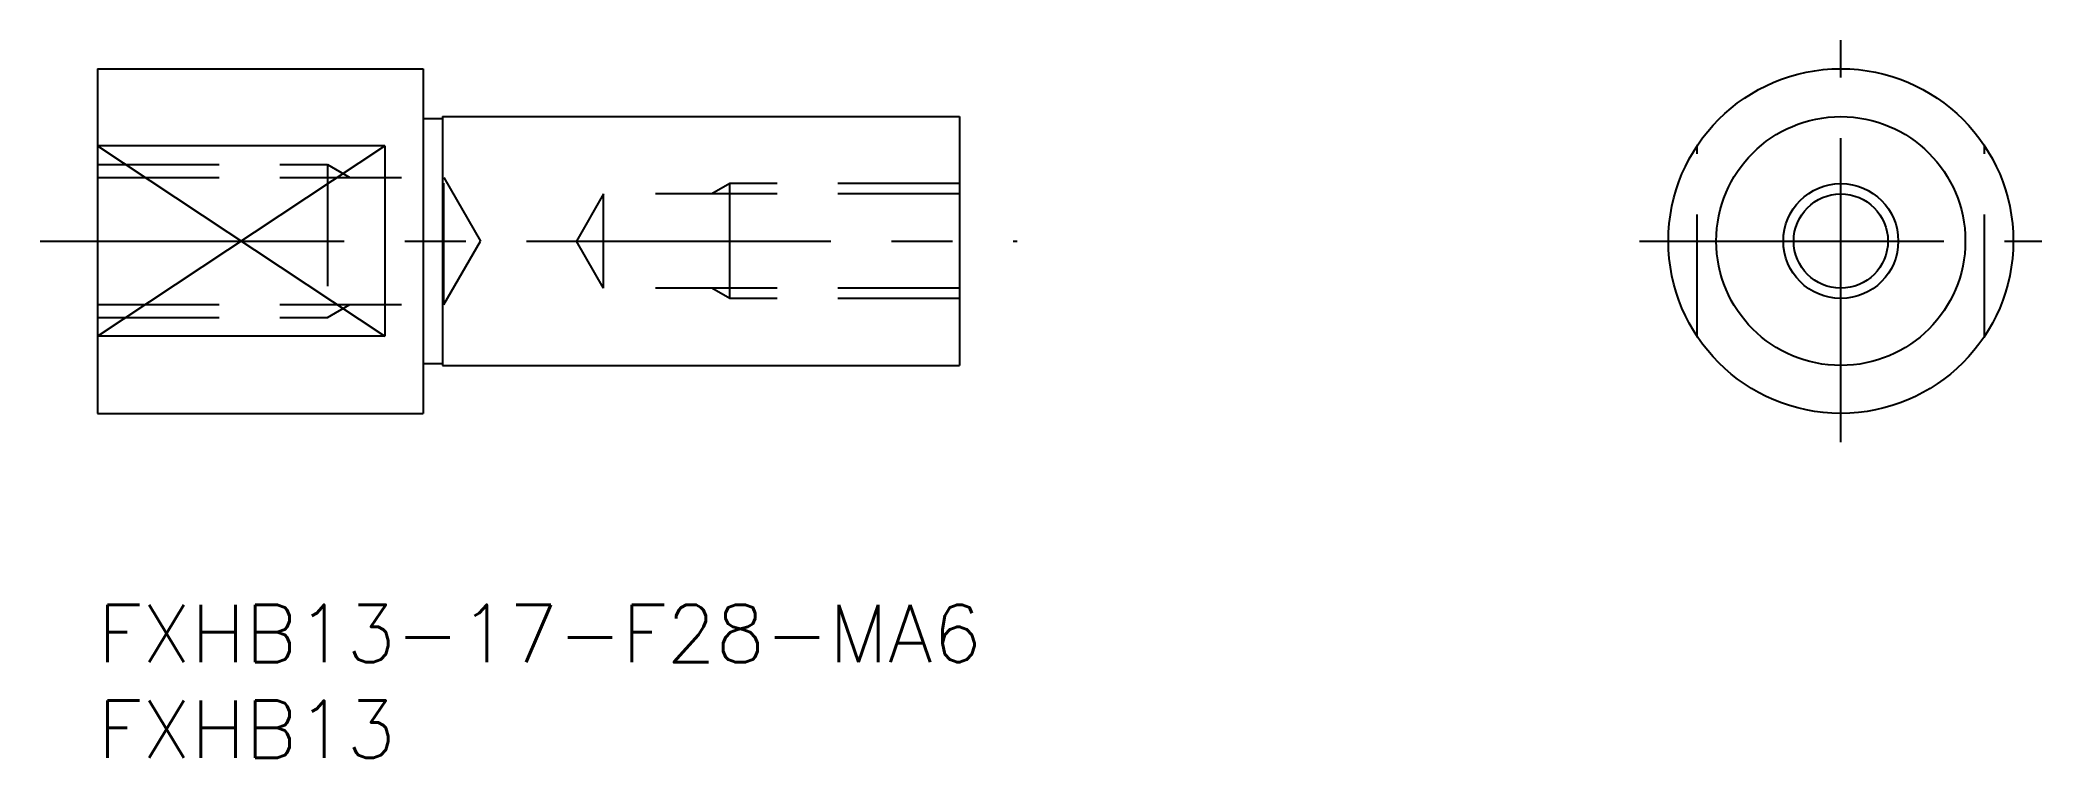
# Model space of a CAD drawing. Extents: x -3 to 101, y -8 to 30.
import ezdxf

# ---------------------------------------------------------------- set-up
doc = ezdxf.new("R2010")
doc.units = 0
doc.header["$LTSCALE"] = 0.5
doc.linetypes.add('CENTER', pattern=[50.8, 31.75, -6.35, 6.35, -6.35])
doc.linetypes.add('DASHED', pattern=[19.05, 12.7, -6.35])
for name, color, linetype in [('MSM_CENTER', 1, 'CENTER'), ('MSM_CONTINUOUS', 7, 'CONTINUOUS'), ('MSM_DASHED', 4, 'DASHED'), ('MSM_NARROW', 5, 'CONTINUOUS'), ('MSM_PART_NUMBER', 7, 'CONTINUOUS')]:
    doc.layers.add(name, color=color, linetype=linetype)
doc.styles.get("Standard").update_dxf_attribs({"font": 'txt.shx', "height": 3, "bigfont": 'bigfont.shx'})

msp = doc.modelspace()

# ---------------------------------------------------------------- linework, layer by layer
at = {"layer": 'MSM_CENTER'}
for p, q in [((91, 8.5), (91, 29.5)), ((-3, 19), (48, 19)), ((80.5, 19), (101.5, 19))]:
    msp.add_line(p, q, dxfattribs=at)
at = {"layer": 'MSM_CONTINUOUS'}
for p, q in [((0, 28), (0, 10)), ((0, 28), (17, 28)), ((17, 28), (17, 10)), ((17, 25.4), (18, 25.4)), ((18, 25.5), (45, 25.5)), ((18, 25.5), (18, 12.5)), ((45, 25.5), (45, 12.5)), ((15, 23.97), (0, 23.97)), ((15, 23.97), (15, 14.03)), ((15, 14.03), (0, 14.03)), ((17, 12.6), (18, 12.6)), ((18, 12.5), (45, 12.5)), ((0, 10), (17, 10))]:
    msp.add_line(p, q, dxfattribs=at)
for radius in [9, 6.5, 2.46]:
    msp.add_circle((91, 19), radius, dxfattribs=at)
at = {"layer": 'MSM_DASHED'}
for p, q in [((0, 23), (12, 23)), ((12, 23), (12, 15)), ((12, 23), (13.17, 22.32)), ((83.5, 14.03), (83.5, 23.97)), ((98.5, 14.03), (98.5, 23.97)), ((0, 22.32), (18.08, 22.32)), ((18.08, 22.32), (20, 19)), ((18.08, 15.68), (18.08, 22.32)), ((33, 22), (32.06, 21.46)), ((45, 22), (33, 22)), ((33, 16), (33, 22)), ((26.42, 21.46), (25, 19)), ((45, 21.46), (26.42, 21.46)), ((26.42, 16.54), (26.42, 21.46)), ((18.08, 15.68), (20, 19)), ((26.42, 16.54), (25, 19)), ((0, 15.68), (18.08, 15.68)), ((12, 15), (13.17, 15.68)), ((45, 16.54), (26.42, 16.54)), ((33, 16), (32.06, 16.54)), ((45, 16), (33, 16)), ((0, 15), (12, 15))]:
    msp.add_line(p, q, dxfattribs=at)
at = {"layer": 'MSM_NARROW'}
for p, q in [((0, 14.03), (15, 23.97)), ((0, 23.97), (15, 14.03))]:
    msp.add_line(p, q, dxfattribs=at)
msp.add_circle((91, 19), 3, dxfattribs=at)

# ---------------------------------------------------------------- texts
at = {"layer": 'MSM_PART_NUMBER'}
for s, p in [('FXHB13-17-F28-MA6', (0, -3)), ('FXHB13', (0, -8))]:
    msp.add_text(s, height=3, dxfattribs=at).set_placement(p)

doc.saveas('drawing.dxf')
